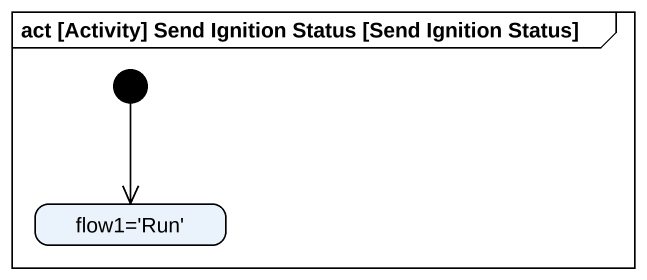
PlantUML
@startuml
mainframe act [Activity] Send Ignition Status [Send Ignition Status]
hide empty description
state "flow1='Run'" as flow1_Run
[*] --> flow1_Run
@enduml
